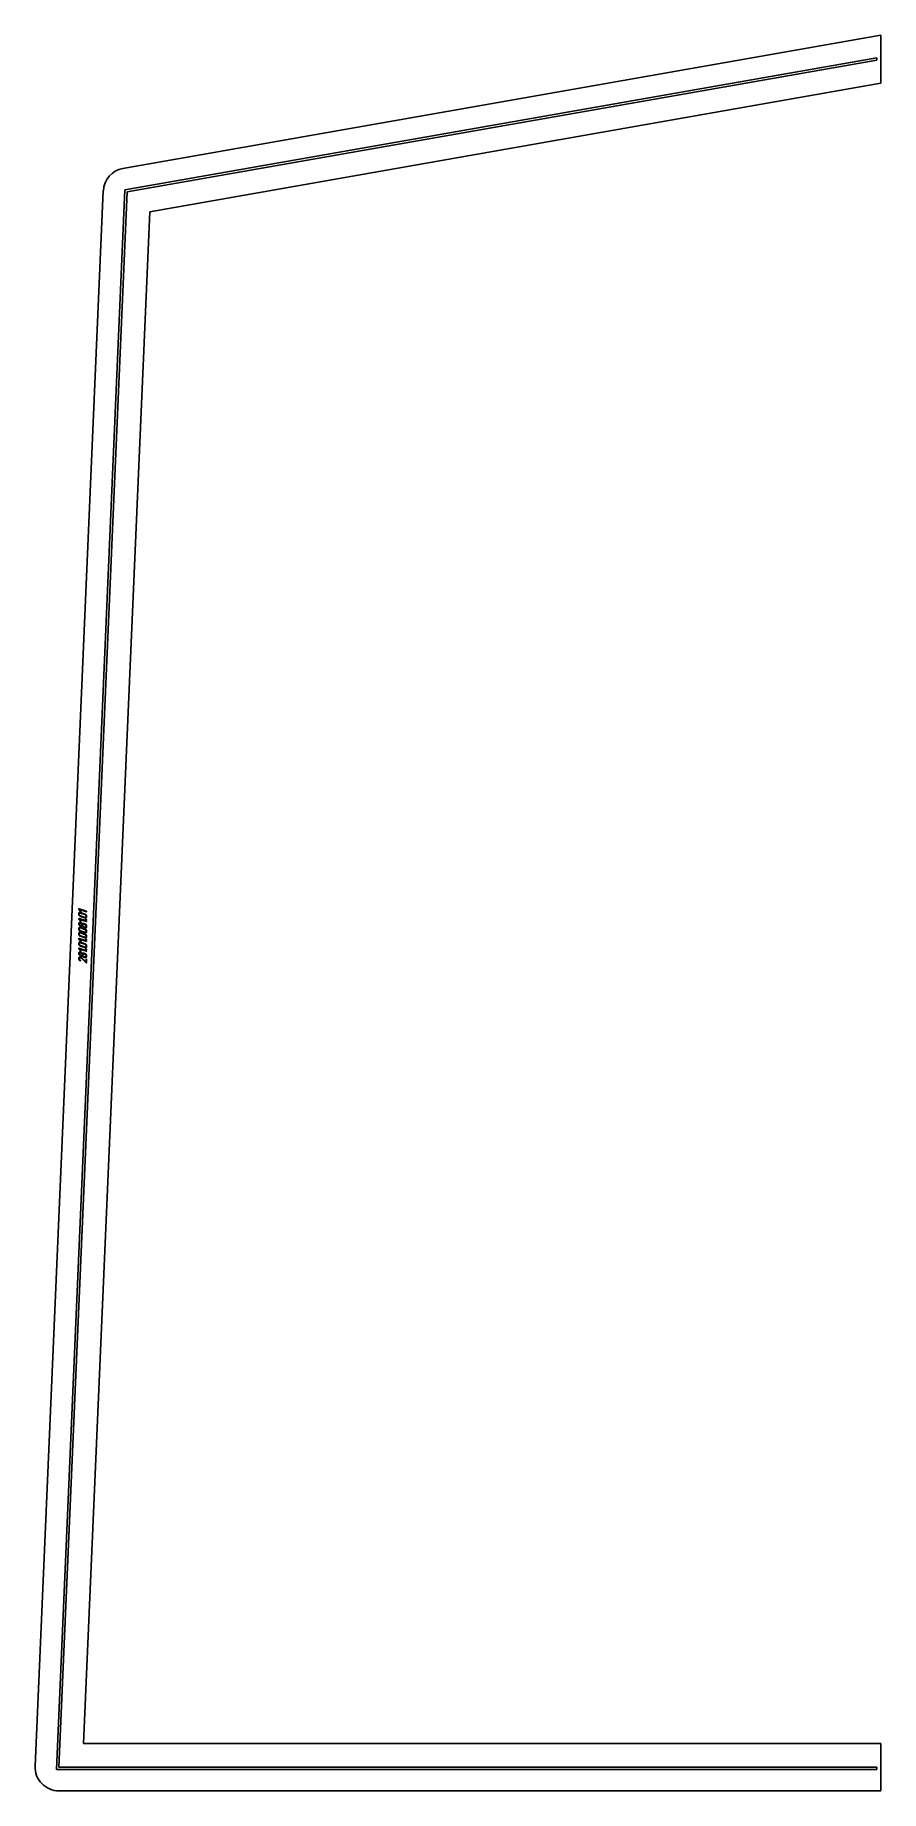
# Model space of a CAD drawing. Header units: millimetres. Extents: x 49 to 1120, y 46 to 2269.
import ezdxf

# ---------------------------------------------------------------- set-up
doc = ezdxf.new("R2010")
doc.units = ezdxf.units.MM
doc.linetypes.add('K5LT_BASIC', pattern=[0])
doc.layers.add('Engraving', color=7, linetype='Continuous')

msp = doc.modelspace()

# ---------------------------------------------------------------- linework, layer by layer
at = {"color": 143, "linetype": 'K5LT_BASIC', "lineweight": 25, "true_color": 0x33acca}
for p, q in [((160.3, 2099.9), (1119.5, 2268.9)), ((1119.5, 2268.9), (1119.5, 2238.2)), ((1119.5, 2238.2), (1119.5, 2207.9)), ((1119.5, 2207.9), (194.4, 2045)), ((49.2, 77.5), (135.5, 2071.7)), ((194.4, 2045), (110.5, 106.2)), ((110.5, 106.2), (1119.5, 106.2)), ((1119.5, 106.2), (1119.5, 73.2)), ((1119.5, 73.2), (1119.5, 46.2)), ((1119.5, 46.2), (79.2, 46.2))]:
    msp.add_line(p, q, dxfattribs=at)
for centre, start, end in [((165.5, 2070.4), 99.9885, 177.5213), ((79.2, 76.2), 177.5213, 270)]:
    msp.add_arc(centre, 30, start, end, dxfattribs=at)
at = {"layer": 'Engraving', "color": 143, "linetype": 'K5LT_BASIC', "lineweight": 25, "true_color": 0x33acca}
for p, q in [((1114.3, 2240.3), (162.6, 2072.9)), ((165.5, 2070.4), (1114.3, 2237.3)), ((1114.3, 2237.3), (1114.3, 2240.3)), ((162.6, 2072.9), (76.1, 73.2)), ((79.2, 76.2), (165.5, 2070.4)), ((104.4, 1156.7), (104.4, 1156)), ((104.5, 1162.4), (106.7, 1159.6)), ((114, 1159.8), (104.8, 1163)), ((105.1, 1156.5), (105.1, 1155.8)), ((107.1, 1159.9), (105.6, 1161.9)), ((105.6, 1161.9), (114, 1159.1)), ((112.2, 1156.2), (106.5, 1158.1)), ((112.2, 1155.5), (106.5, 1157.4)), ((104.4, 1143.9), (104.4, 1143.7)), ((104.4, 1143.7), (104.4, 1143.5)), ((104.4, 1143.5), (104.6, 1143)), ((104.4, 1137.9), (104.4, 1137.2)), ((104.5, 1150), (106.7, 1147.1)), ((114, 1147.4), (104.8, 1150.5)), ((105.1, 1137.7), (105.1, 1137)), ((107.1, 1147.5), (105.6, 1149.5)), ((105.6, 1149.5), (114, 1146.7)), ((106.1, 1145.5), (105.7, 1145.5)), ((106.3, 1145.4), (106.1, 1145.5)), ((106.5, 1145.3), (106.3, 1145.4)), ((106.5, 1153.9), (112.2, 1151.9)), ((106.5, 1153.2), (112.2, 1151.2)), ((107.3, 1145.1), (106.5, 1145.3)), ((107.3, 1144.4), (106.5, 1144.6)), ((106.5, 1141.8), (107.3, 1141.5)), ((106.5, 1141.1), (107.3, 1140.8)), ((112.2, 1137.4), (106.5, 1139.3)), ((112.2, 1136.7), (106.5, 1138.6)), ((106.5, 1135.1), (112.2, 1133.1)), ((106.5, 1134.4), (112.2, 1132.4)), ((109.4, 1142.6), (109.4, 1141.9)), ((112.2, 1143.8), (110.8, 1144.2)), ((112.2, 1143), (110.8, 1143.5)), ((110.8, 1140), (112.2, 1139.5)), ((110.8, 1139.3), (112.2, 1138.8)), ((113.6, 1152.9), (113.6, 1153.6)), ((113.6, 1140.4), (113.6, 1141.1)), ((113.6, 1134.1), (113.6, 1134.8)), ((114.4, 1152.6), (114.4, 1153.3)), ((114.4, 1140.2), (114.4, 1140.9)), ((114.4, 1133.8), (114.4, 1134.6)), ((104.4, 1131.6), (104.4, 1130.9)), ((104.4, 1119.1), (104.4, 1118.4)), ((104.5, 1124.9), (106.7, 1122)), ((104.5, 1112.4), (106.7, 1109.6)), ((114, 1122.2), (104.8, 1125.4)), ((114, 1109.8), (104.8, 1112.9)), ((105.1, 1131.3), (105.1, 1130.6)), ((105.1, 1118.9), (105.1, 1118.2)), ((107.1, 1122.3), (105.6, 1124.4)), ((105.6, 1124.4), (114, 1121.5)), ((107.1, 1109.9), (105.6, 1111.9)), ((105.6, 1111.9), (114, 1109.1)), ((112.2, 1131.1), (106.5, 1133)), ((112.2, 1130.4), (106.5, 1132.3)), ((106.5, 1128.7), (112.2, 1126.8)), ((106.5, 1128), (112.2, 1126.1)), ((112.2, 1118.6), (106.5, 1120.6)), ((112.2, 1117.9), (106.5, 1119.9)), ((106.5, 1116.3), (112.2, 1114.4)), ((106.5, 1115.6), (112.2, 1113.7)), ((113.6, 1127.7), (113.6, 1128.4)), ((113.6, 1115.3), (113.6, 1116)), ((114.4, 1127.5), (114.4, 1128.2)), ((114.4, 1115.1), (114.4, 1115.8)), ((104.4, 1106.4), (104.4, 1106.1)), ((104.4, 1106.1), (104.4, 1105.9)), ((104.4, 1105.9), (104.6, 1105.5)), ((106.1, 1107.9), (105.7, 1107.9)), ((106.3, 1107.8), (106.1, 1107.9)), ((106.1, 1097.1), (106.2, 1097)), ((106.5, 1107.8), (106.3, 1107.8)), ((107.3, 1107.5), (106.5, 1107.8)), ((107.3, 1106.8), (106.5, 1107.1)), ((106.5, 1104.2), (107.3, 1104)), ((106.5, 1103.5), (107.3, 1103.3)), ((107.4, 1100.7), (107.6, 1100.5)), ((107.6, 1100.5), (107.9, 1100.3)), ((107.9, 1100.3), (113.8, 1094.4)), ((113.6, 1095.4), (108.3, 1100.8)), ((109.4, 1105), (109.4, 1104.3)), ((112.2, 1106.2), (110.8, 1106.7)), ((112.2, 1105.5), (110.8, 1106)), ((110.8, 1102.4), (112.2, 1101.9)), ((110.8, 1101.7), (112.2, 1101.2)), ((113.6, 1102.9), (113.6, 1103.6)), ((113.6, 1099), (113.6, 1095.4)), ((114.4, 1102.6), (114.4, 1103.3)), ((114.4, 1094.5), (114.4, 1098.7)), ((76.1, 73.2), (1114.3, 73.2)), ((1114.3, 76.2), (79.2, 76.2)), ((1114.3, 73.2), (1114.3, 76.2))]:
    msp.add_line(p, q, dxfattribs=at)
for points in [[(104.5, 1162.9), (104.4, 1162.8), (104.4, 1162.7)], [(104.4, 1162.7), (104.4, 1162.6), (104.5, 1162.4)], [(105, 1158), (104.4, 1157.6), (104.4, 1156.7)], [(104.4, 1156), (104.4, 1155.1), (105.1, 1154.3)], [(104.8, 1163), (104.6, 1163), (104.5, 1162.9)], [(106.5, 1158.1), (105.7, 1158.4), (105, 1158)], [(105.5, 1157.3), (105.1, 1157.1), (105.1, 1156.5)], [(106.5, 1157.4), (106, 1157.6), (105.5, 1157.3)], [(106.7, 1159.6), (106.8, 1159.4), (106.9, 1159.4)], [(106.9, 1159.4), (107, 1159.3), (107.1, 1159.4)], [(107.3, 1159.6), (107.3, 1159.8), (107.1, 1159.9)], [(107.1, 1159.4), (107.3, 1159.5), (107.3, 1159.6)], [(113.7, 1155.1), (113.1, 1155.9), (112.2, 1156.2)], [(114.3, 1159.6), (114.2, 1159.8), (114, 1159.8)], [(114, 1159.1), (114.2, 1159), (114.3, 1159.1)], [(114.4, 1159.3), (114.4, 1159.5), (114.3, 1159.6)], [(114.3, 1159.1), (114.4, 1159.3), (114.4, 1159.3)], [(104.5, 1150.5), (104.4, 1150.4), (104.4, 1150.3)], [(104.4, 1150.3), (104.4, 1150.1), (104.5, 1150)], [(105, 1145.2), (104.4, 1144.8), (104.4, 1143.9)], [(105, 1139.2), (104.4, 1138.8), (104.4, 1137.9)], [(104.4, 1137.2), (104.4, 1136.3), (105.1, 1135.5)], [(104.8, 1150.5), (104.6, 1150.6), (104.5, 1150.5)], [(104.6, 1143), (104.7, 1142.6), (105, 1142.2)], [(105.7, 1145.5), (105.3, 1145.4), (105, 1145.2)], [(105, 1142.2), (105.7, 1141.4), (106.5, 1141.1)], [(106.5, 1139.3), (105.7, 1139.7), (105, 1139.2)], [(105.1, 1155.8), (105.1, 1155.2), (105.5, 1154.6)], [(105.1, 1154.3), (105.7, 1153.4), (106.5, 1153.2)], [(105.5, 1144.6), (105.1, 1144.3), (105.1, 1143.7)], [(105.1, 1143.7), (105.1, 1143.1), (105.5, 1142.5)], [(105.5, 1138.6), (105.1, 1138.3), (105.1, 1137.7)], [(105.1, 1137), (105.1, 1136.4), (105.5, 1135.8)], [(105.1, 1135.5), (105.7, 1134.7), (106.5, 1134.4)], [(105.5, 1154.6), (106, 1154.1), (106.5, 1153.9)], [(106.5, 1144.6), (105.9, 1144.8), (105.5, 1144.6)], [(105.5, 1142.5), (105.9, 1142), (106.5, 1141.8)], [(106.5, 1138.6), (106, 1138.8), (105.5, 1138.6)], [(105.5, 1135.8), (106, 1135.3), (106.5, 1135.1)], [(106.7, 1147.1), (106.8, 1147), (106.9, 1147)], [(106.9, 1147), (107, 1146.9), (107.1, 1147)], [(107.3, 1147.2), (107.3, 1147.3), (107.1, 1147.5)], [(107.1, 1147), (107.3, 1147), (107.3, 1147.2)], [(108.2, 1144.6), (107.8, 1144.9), (107.3, 1145.1)], [(108.3, 1143.6), (107.9, 1144.2), (107.3, 1144.4)], [(107.3, 1141.5), (107.9, 1141.3), (108.3, 1141.6)], [(107.3, 1140.8), (107.8, 1140.7), (108.2, 1140.7)], [(108.9, 1143.7), (108.6, 1144.3), (108.2, 1144.6)], [(108.2, 1140.7), (108.6, 1140.8), (108.9, 1141.1)], [(108.7, 1142.5), (108.7, 1143), (108.3, 1143.6)], [(108.3, 1141.6), (108.7, 1141.9), (108.7, 1142.5)], [(109.7, 1144.3), (109.2, 1144.1), (108.9, 1143.7)], [(108.9, 1141.1), (109.3, 1140.4), (109.8, 1139.9)], [(109.8, 1143.5), (109.4, 1143.2), (109.4, 1142.6)], [(109.4, 1141.9), (109.4, 1141.3), (109.8, 1140.7)], [(110.8, 1144.2), (110.2, 1144.4), (109.7, 1144.3)], [(110.8, 1143.5), (110.2, 1143.7), (109.8, 1143.5)], [(109.8, 1140.7), (110.2, 1140.2), (110.8, 1140)], [(109.8, 1139.9), (110.3, 1139.5), (110.8, 1139.3)], [(113.2, 1154.7), (112.8, 1155.3), (112.2, 1155.5)], [(112.2, 1151.9), (112.8, 1151.7), (113.2, 1152)], [(112.2, 1151.2), (113.1, 1150.9), (113.7, 1151.4)], [(113.7, 1142.6), (113.1, 1143.5), (112.2, 1143.8)], [(113.2, 1142.3), (112.8, 1142.8), (112.2, 1143)], [(112.2, 1139.5), (112.8, 1139.3), (113.2, 1139.6)], [(112.2, 1138.8), (113.1, 1138.5), (113.7, 1138.9)], [(113.7, 1136.3), (113.1, 1137.1), (112.2, 1137.4)], [(113.2, 1135.9), (112.8, 1136.5), (112.2, 1136.7)], [(113.6, 1153.6), (113.6, 1154.2), (113.2, 1154.7)], [(113.2, 1152), (113.6, 1152.3), (113.6, 1152.9)], [(113.6, 1141.1), (113.6, 1141.7), (113.2, 1142.3)], [(113.2, 1139.6), (113.6, 1139.9), (113.6, 1140.4)], [(113.6, 1134.8), (113.6, 1135.4), (113.2, 1135.9)], [(113.2, 1133.2), (113.6, 1133.5), (113.6, 1134.1)], [(113.5, 1149.5), (113.3, 1149.4), (113.3, 1149.2)], [(113.3, 1149.2), (113.3, 1148.9), (113.5, 1148.7)], [(113.8, 1149.5), (113.6, 1149.6), (113.5, 1149.5)], [(113.5, 1148.7), (113.7, 1148.5), (113.8, 1148.5)], [(114.4, 1153.3), (114.4, 1154.2), (113.7, 1155.1)], [(113.7, 1151.4), (114.4, 1151.8), (114.4, 1152.6)], [(114.4, 1140.9), (114.4, 1141.8), (113.7, 1142.6)], [(113.7, 1138.9), (114.4, 1139.4), (114.4, 1140.2)], [(114.4, 1134.6), (114.4, 1135.4), (113.7, 1136.3)], [(113.7, 1132.6), (114.4, 1133), (114.4, 1133.8)], [(114.2, 1149.3), (114, 1149.5), (113.8, 1149.5)], [(113.8, 1148.5), (114, 1148.4), (114.2, 1148.5)], [(114.3, 1147.2), (114.2, 1147.3), (114, 1147.4)], [(114, 1146.7), (114.2, 1146.6), (114.3, 1146.7)], [(114.4, 1148.8), (114.4, 1149.1), (114.2, 1149.3)], [(114.2, 1148.5), (114.4, 1148.6), (114.4, 1148.8)], [(114.4, 1146.9), (114.4, 1147.1), (114.3, 1147.2)], [(114.3, 1146.7), (114.4, 1146.8), (114.4, 1146.9)], [(105, 1132.9), (104.4, 1132.5), (104.4, 1131.6)], [(104.4, 1130.9), (104.4, 1130), (105.1, 1129.1)], [(104.5, 1125.4), (104.4, 1125.3), (104.4, 1125.1)], [(104.4, 1125.1), (104.4, 1125), (104.5, 1124.9)], [(105, 1120.4), (104.4, 1120), (104.4, 1119.1)], [(104.4, 1118.4), (104.4, 1117.5), (105.1, 1116.7)], [(104.5, 1112.9), (104.4, 1112.8), (104.4, 1112.7)], [(104.4, 1112.7), (104.4, 1112.6), (104.5, 1112.4)], [(104.8, 1125.4), (104.6, 1125.4), (104.5, 1125.4)], [(104.8, 1112.9), (104.6, 1113), (104.5, 1112.9)], [(106.5, 1133), (105.7, 1133.3), (105, 1132.9)], [(106.5, 1120.6), (105.7, 1120.9), (105, 1120.4)], [(105.5, 1132.2), (105.1, 1131.9), (105.1, 1131.3)], [(105.1, 1130.6), (105.1, 1130), (105.5, 1129.5)], [(105.1, 1129.1), (105.7, 1128.3), (106.5, 1128)], [(105.5, 1119.8), (105.1, 1119.5), (105.1, 1118.9)], [(105.1, 1118.2), (105.1, 1117.6), (105.5, 1117.1)], [(105.1, 1116.7), (105.7, 1115.9), (106.5, 1115.6)], [(106.5, 1132.3), (106, 1132.5), (105.5, 1132.2)], [(105.5, 1129.5), (106, 1128.9), (106.5, 1128.7)], [(106.5, 1119.9), (106, 1120.1), (105.5, 1119.8)], [(105.5, 1117.1), (106, 1116.5), (106.5, 1116.3)], [(106.7, 1122), (106.8, 1121.8), (106.9, 1121.8)], [(106.9, 1121.8), (107, 1121.8), (107.1, 1121.8)], [(107.3, 1122.1), (107.3, 1122.2), (107.1, 1122.3)], [(107.1, 1121.8), (107.3, 1121.9), (107.3, 1122.1)], [(112.2, 1133.1), (112.8, 1133), (113.2, 1133.2)], [(112.2, 1132.4), (113.1, 1132.1), (113.7, 1132.6)], [(113.7, 1129.9), (113.1, 1130.8), (112.2, 1131.1)], [(113.2, 1129.6), (112.8, 1130.1), (112.2, 1130.4)], [(112.2, 1126.8), (112.8, 1126.6), (113.2, 1126.9)], [(112.2, 1126.1), (113.1, 1125.8), (113.7, 1126.2)], [(113.7, 1117.5), (113.1, 1118.3), (112.2, 1118.6)], [(113.2, 1117.1), (112.8, 1117.7), (112.2, 1117.9)], [(112.2, 1114.4), (112.8, 1114.2), (113.2, 1114.5)], [(112.2, 1113.7), (113.1, 1113.3), (113.7, 1113.8)], [(113.6, 1128.4), (113.6, 1129), (113.2, 1129.6)], [(113.2, 1126.9), (113.6, 1127.2), (113.6, 1127.7)], [(113.6, 1116), (113.6, 1116.6), (113.2, 1117.1)], [(113.2, 1114.5), (113.6, 1114.7), (113.6, 1115.3)], [(113.5, 1124.4), (113.3, 1124.2), (113.3, 1124.1)], [(113.3, 1124.1), (113.3, 1123.8), (113.5, 1123.6)], [(113.5, 1111.9), (113.3, 1111.8), (113.3, 1111.6)], [(113.3, 1111.6), (113.3, 1111.4), (113.5, 1111.1)], [(113.8, 1124.4), (113.6, 1124.5), (113.5, 1124.4)], [(113.5, 1123.6), (113.7, 1123.4), (113.8, 1123.3)], [(113.8, 1112), (113.6, 1112), (113.5, 1111.9)], [(114.4, 1128.2), (114.4, 1129.1), (113.7, 1129.9)], [(113.7, 1126.2), (114.4, 1126.7), (114.4, 1127.5)], [(114.4, 1115.8), (114.4, 1116.7), (113.7, 1117.5)], [(113.7, 1113.8), (114.4, 1114.2), (114.4, 1115.1)], [(114.2, 1124.1), (114, 1124.3), (113.8, 1124.4)], [(113.8, 1123.3), (114, 1123.3), (114.2, 1123.3)], [(114.2, 1111.7), (114, 1111.9), (113.8, 1112)], [(114.3, 1122), (114.2, 1122.2), (114, 1122.2)], [(114, 1121.5), (114.2, 1121.5), (114.3, 1121.5)], [(114.4, 1123.7), (114.4, 1123.9), (114.2, 1124.1)], [(114.2, 1123.3), (114.4, 1123.4), (114.4, 1123.7)], [(114.4, 1111.3), (114.4, 1111.5), (114.2, 1111.7)], [(114.4, 1121.8), (114.4, 1121.9), (114.3, 1122)], [(114.3, 1121.5), (114.4, 1121.7), (114.4, 1121.8)], [(105, 1107.7), (104.4, 1107.2), (104.4, 1106.4)], [(105.1, 1101.5), (104.4, 1100.9), (104.4, 1099.9)], [(104.4, 1099.9), (104.4, 1099.2), (104.8, 1098.5)], [(104.6, 1105.5), (104.7, 1105.1), (105, 1104.6)], [(104.8, 1098.5), (105.2, 1097.7), (106.1, 1097.1)], [(105.7, 1107.9), (105.3, 1107.9), (105, 1107.7)], [(105, 1104.6), (105.7, 1103.8), (106.5, 1103.5)], [(105.5, 1107), (105.1, 1106.7), (105.1, 1106.1)], [(105.1, 1106.1), (105.1, 1105.5), (105.5, 1105)], [(106.9, 1101.7), (105.8, 1102.1), (105.1, 1101.5)], [(105.1, 1099.7), (105.1, 1100), (105.3, 1100.3)], [(105.4, 1098.7), (105.1, 1099.2), (105.1, 1099.7)], [(105.3, 1100.3), (105.4, 1100.6), (105.6, 1100.8)], [(106.3, 1097.7), (105.7, 1098.2), (105.4, 1098.7)], [(106.5, 1107.1), (105.9, 1107.3), (105.5, 1107)], [(105.5, 1105), (105.9, 1104.4), (106.5, 1104.2)], [(105.6, 1100.8), (106.1, 1101.2), (106.9, 1101)], [(106.2, 1097), (106.4, 1097), (106.5, 1097.1)], [(106.5, 1097.5), (106.5, 1097.6), (106.3, 1097.7)], [(106.6, 1097.3), (106.6, 1097.4), (106.5, 1097.5)], [(106.5, 1097.1), (106.6, 1097.1), (106.6, 1097.3)], [(106.7, 1109.6), (106.8, 1109.4), (106.9, 1109.4)], [(106.9, 1109.4), (107, 1109.3), (107.1, 1109.4)], [(107.5, 1101.4), (107.2, 1101.6), (106.9, 1101.7)], [(106.9, 1101), (107.1, 1100.9), (107.4, 1100.7)], [(107.3, 1109.6), (107.3, 1109.8), (107.1, 1109.9)], [(107.1, 1109.4), (107.3, 1109.5), (107.3, 1109.6)], [(108.2, 1107), (107.8, 1107.3), (107.3, 1107.5)], [(108.3, 1106), (107.9, 1106.6), (107.3, 1106.8)], [(107.3, 1104), (107.9, 1103.8), (108.3, 1104)], [(107.3, 1103.3), (107.8, 1103.1), (108.2, 1103.2)], [(108.3, 1100.8), (107.9, 1101.2), (107.5, 1101.4)], [(108.9, 1106.2), (108.6, 1106.7), (108.2, 1107)], [(108.2, 1103.2), (108.6, 1103.2), (108.9, 1103.5)], [(108.7, 1104.9), (108.7, 1105.5), (108.3, 1106)], [(108.3, 1104), (108.7, 1104.3), (108.7, 1104.9)], [(109.7, 1106.7), (109.2, 1106.6), (108.9, 1106.2)], [(108.9, 1103.5), (109.3, 1102.8), (109.8, 1102.4)], [(109.8, 1105.9), (109.4, 1105.6), (109.4, 1105)], [(109.4, 1104.3), (109.4, 1103.7), (109.8, 1103.2)], [(110.8, 1106.7), (110.2, 1106.9), (109.7, 1106.7)], [(110.8, 1106), (110.2, 1106.2), (109.8, 1105.9)], [(109.8, 1103.2), (110.2, 1102.6), (110.8, 1102.4)], [(109.8, 1102.4), (110.3, 1101.9), (110.8, 1101.7)], [(113.7, 1105.1), (113.1, 1105.9), (112.2, 1106.2)], [(113.2, 1104.7), (112.8, 1105.3), (112.2, 1105.5)], [(112.2, 1101.9), (112.8, 1101.7), (113.2, 1102)], [(112.2, 1101.2), (113.1, 1100.9), (113.7, 1101.4)], [(113.6, 1103.6), (113.6, 1104.2), (113.2, 1104.7)], [(113.2, 1102), (113.6, 1102.3), (113.6, 1102.9)], [(113.5, 1111.1), (113.7, 1110.9), (113.8, 1110.9)], [(113.8, 1099.2), (113.6, 1099.1), (113.6, 1099)], [(114.4, 1103.3), (114.4, 1104.2), (113.7, 1105.1)], [(113.7, 1101.4), (114.4, 1101.8), (114.4, 1102.6)], [(113.8, 1110.9), (114, 1110.8), (114.2, 1110.9)], [(114, 1099.2), (113.9, 1099.3), (113.8, 1099.2)], [(113.8, 1094.4), (113.9, 1094.3), (114, 1094.3)], [(114.3, 1109.6), (114.2, 1109.7), (114, 1109.8)], [(114, 1109.1), (114.2, 1109), (114.3, 1109.1)], [(114.2, 1099), (114.1, 1099.2), (114, 1099.2)], [(114, 1094.3), (114.1, 1094.2), (114.2, 1094.3)], [(114.2, 1110.9), (114.4, 1111), (114.4, 1111.3)], [(114.4, 1098.7), (114.4, 1098.9), (114.2, 1099)], [(114.2, 1094.3), (114.4, 1094.4), (114.4, 1094.5)], [(114.4, 1109.3), (114.4, 1109.5), (114.3, 1109.6)], [(114.3, 1109.1), (114.4, 1109.3), (114.4, 1109.3)]]:
    msp.add_open_spline(points, degree=2, dxfattribs=at)

doc.saveas('drawing.dxf')
